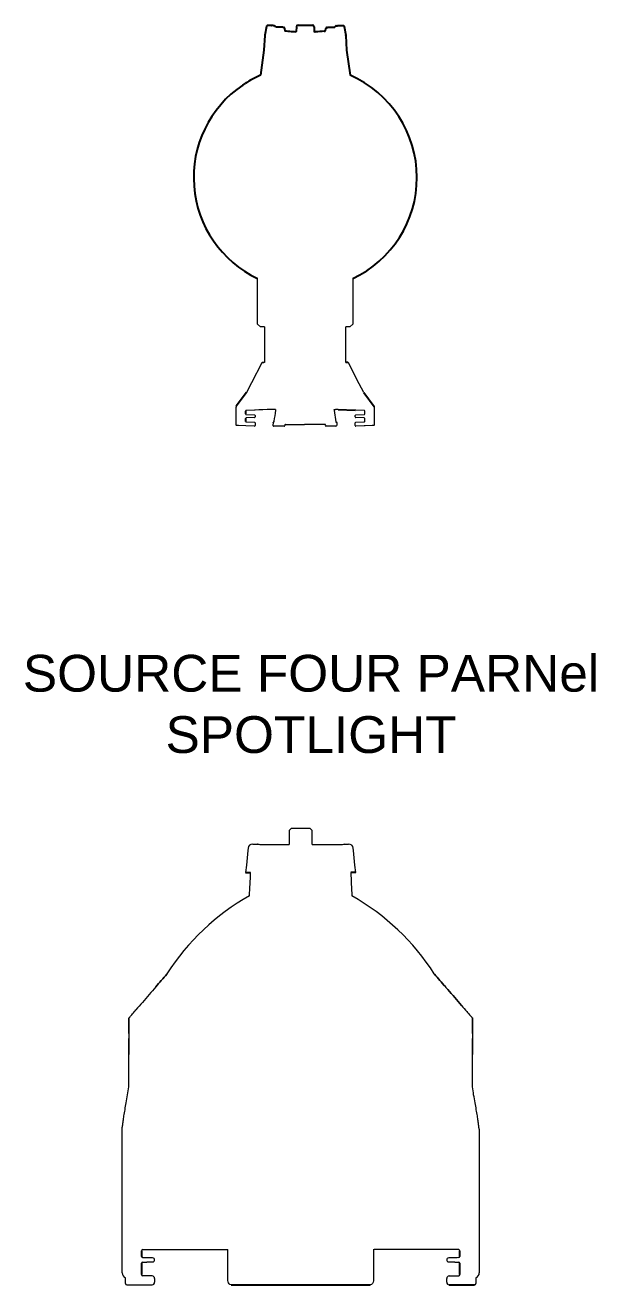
# Model space of a CAD drawing. Header units: inches. Extents: x 0 to 310, y 0 to 246.
# Drawn here: x 23.45 to 37.04, y 157.97 to 187.92 of the extents above; entities that cross this region are included whole.
import ezdxf

# ---------------------------------------------------------------- set-up
doc = ezdxf.new("R2010")
doc.units = ezdxf.units.IN
doc.header["$MEASUREMENT"] = 0
doc.linetypes.add('SLD-Solid', pattern=[0])
doc.layers.add('TEXT', color=1, linetype='Continuous')
doc.styles.add('ARIAL', font='arial.ttf')

msp = doc.modelspace()

# ---------------------------------------------------------------- linework, layer by layer
for p, q in [((29.198, 187.895), (29.156, 187.687)), ((29.321, 187.919), (29.23, 187.919)), ((29.321, 187.918), (29.321, 187.918)), ((29.389, 187.904), (29.394, 187.904)), ((29.603, 187.87), (29.607, 187.87)), ((29.638, 187.786), (29.633, 187.843)), ((29.91, 187.884), (29.906, 187.773)), ((29.95, 187.923), (29.953, 187.923)), ((29.953, 187.923), (30.008, 187.923)), ((30.008, 187.923), (30.066, 187.923)), ((30.066, 187.923), (30.176, 187.923)), ((30.176, 187.923), (30.234, 187.923)), ((30.234, 187.923), (30.289, 187.923)), ((30.292, 187.923), (30.289, 187.923)), ((30.332, 187.884), (30.336, 187.773)), ((30.604, 187.786), (30.609, 187.843)), ((30.639, 187.87), (30.635, 187.87)), ((30.853, 187.904), (30.848, 187.904)), ((30.921, 187.919), (31.013, 187.919)), ((30.921, 187.918), (30.921, 187.918)), ((31.044, 187.895), (31.086, 187.687)), ((29.155, 187.678), (29.137, 187.328)), ((29.901, 187.759), (29.901, 187.773)), ((29.901, 187.773), (29.906, 187.773)), ((30.341, 187.773), (30.336, 187.773)), ((30.341, 187.759), (30.341, 187.773)), ((31.087, 187.678), (31.105, 187.328)), ((29.137, 187.328), (29.054, 186.732)), ((31.105, 187.328), (31.189, 186.732)), ((28.632, 186.499), (28.686, 186.535)), ((31.134, 179.902), (31.083, 179.904)), ((28.722, 179.185), (28.479, 178.862)), ((31.515, 179.185), (31.763, 178.856)), ((28.701, 178.747), (28.701, 178.678)), ((28.701, 178.57), (28.701, 178.501)), ((30.905, 178.784), (31.306, 178.77)), ((29.359, 178.478), (29.357, 178.472)), ((30.603, 178.4), (30.62, 178.389)), ((30.866, 178.475), (30.861, 178.474)), ((28.7, 167.769), (28.82, 167.769)), ((31.322, 167.769), (31.201, 167.769)), ((26.221, 158.772), (26.221, 158.642)), ((33.801, 158.642), (33.801, 158.772)), ((26.221, 158.477), (26.221, 158.211)), ((33.801, 158.211), (33.801, 158.477)), ((28.36, 157.967), (31.661, 157.967)), ((33.546, 157.966), (34.148, 157.966))]:
    msp.add_line(p, q)
at = {"linetype": 'Continuous', "lineweight": 15}
for p, q in [((28.987, 180.816), (28.987, 181.898)), ((31.25, 181.895), (31.25, 180.816)), ((28.987, 180.816), (29.056, 180.748)), ((29.154, 180.748), (29.056, 180.748)), ((29.154, 180.748), (29.154, 179.904)), ((31.083, 179.904), (31.083, 180.748)), ((31.181, 180.748), (31.083, 180.748)), ((31.181, 180.748), (31.25, 180.816)), ((29.154, 179.904), (29.102, 179.902)), ((31.766, 178.419), (31.766, 178.847)), ((28.471, 178.839), (28.471, 178.419)), ((28.916, 178.769), (28.716, 178.762)), ((28.716, 178.663), (28.913, 178.656)), ((28.913, 178.592), (28.716, 178.585)), ((28.927, 178.641), (28.927, 178.607)), ((30.813, 178.76), (30.809, 178.787)), ((30.809, 178.787), (30.838, 178.786)), ((30.854, 178.492), (30.813, 178.76)), ((30.894, 178.784), (30.838, 178.786)), ((31.309, 178.607), (31.309, 178.641)), ((31.522, 178.762), (31.321, 178.769)), ((31.324, 178.656), (31.521, 178.663)), ((31.521, 178.585), (31.324, 178.592)), ((28.489, 178.404), (28.485, 178.404)), ((28.523, 178.403), (28.489, 178.404)), ((28.704, 178.397), (28.534, 178.402)), ((28.912, 178.389), (28.704, 178.397)), ((28.716, 178.486), (28.913, 178.479)), ((28.927, 178.464), (28.927, 178.404)), ((29.357, 178.472), (29.352, 178.405)), ((29.619, 178.389), (29.369, 178.389)), ((29.634, 178.412), (29.634, 178.404)), ((30.603, 178.427), (30.103, 178.427)), ((30.603, 178.4), (30.603, 178.427)), ((30.844, 178.389), (30.62, 178.389)), ((30.883, 178.431), (30.881, 178.461)), ((30.884, 178.431), (30.884, 178.431)), ((31.309, 178.404), (31.309, 178.464)), ((31.324, 178.479), (31.514, 178.486)), ((31.522, 178.396), (31.325, 178.389)), ((31.711, 178.403), (31.544, 178.397)), ((31.752, 178.404), (31.711, 178.403)), ((31.765, 178.419), (31.766, 178.419))]:
    msp.add_line(p, q, dxfattribs=at)
at = {"linetype": 'SLD-Solid', "lineweight": 15}
for p, q in [((29.738, 168.772), (29.738, 168.44)), ((30.233, 168.822), (29.789, 168.822)), ((30.283, 168.44), (30.283, 168.772)), ((28.869, 168.449), (28.977, 168.449)), ((29.1, 168.44), (29.736, 168.44)), ((29.1, 168.44), (29.736, 168.44)), ((29.1, 168.44), (29.1, 168.44)), ((30.286, 168.44), (30.922, 168.44)), ((30.286, 168.44), (30.922, 168.44)), ((30.922, 168.44), (30.922, 168.44)), ((31.045, 168.449), (31.152, 168.449)), ((25.761, 158.249), (25.761, 160.18)), ((34.261, 160.182), (34.261, 160.18)), ((34.261, 160.18), (34.261, 158.249)), ((26.251, 158.802), (28.276, 158.802)), ((31.773, 158.802), (31.763, 158.802)), ((32.093, 158.802), (31.773, 158.802)), ((26.317, 158.18), (26.25, 158.181)), ((33.705, 158.18), (33.771, 158.181)), ((25.842, 158.006), (25.842, 158.008)), ((25.842, 158.008), (25.842, 158.008)), ((25.843, 157.994), (25.842, 158.006)), ((25.843, 157.994), (25.843, 157.996)), ((26.183, 157.966), (26.233, 157.966)), ((26.233, 157.966), (26.316, 157.966)), ((26.316, 157.966), (26.476, 157.966)), ((26.536, 158.117), (26.536, 158.026)), ((33.486, 158.026), (33.486, 158.117)), ((34.18, 158.132), (34.18, 158.006))]:
    msp.add_line(p, q, dxfattribs=at)
at = {"linetype": 'Continuous', "lineweight": 15, "flags": 128}
for points in [[(29.09, 179.894), (28.844, 179.421), (28.722, 179.185)], [(29.103, 179.902), (29.124, 179.903), (29.132, 179.903)], [(31.515, 179.185), (31.406, 179.395), (31.147, 179.894)], [(28.479, 178.862), (28.479, 178.862), (28.479, 178.862)], [(28.471, 178.839), (28.471, 178.839), (28.472, 178.839)], [(29.415, 178.787), (29.217, 178.78), (29.111, 178.776), (29.015, 178.773), (28.93, 178.77)], [(28.485, 178.405), (28.485, 178.404), (28.485, 178.404)]]:
    msp.add_lwpolyline(points, dxfattribs=at)
at = {"linetype": 'SLD-Solid', "lineweight": 15, "flags": 128}
for points in [[(28.755, 168.294), (28.737, 168.123), (28.719, 167.948), (28.7, 167.769)], [(28.759, 168.335), (28.759, 168.331), (28.758, 168.323), (28.757, 168.31), (28.755, 168.294)], [(28.761, 168.351), (28.761, 168.349), (28.759, 168.335)], [(31.262, 168.335), (31.261, 168.349), (31.261, 168.351)], [(31.267, 168.294), (31.265, 168.31), (31.264, 168.323), (31.263, 168.331), (31.262, 168.335)], [(31.322, 167.769), (31.303, 167.948), (31.285, 168.123), (31.267, 168.294)], [(25.761, 160.186), (25.761, 160.312), (25.76, 160.573), (25.76, 160.83), (25.76, 161.086), (25.76, 161.343), (25.761, 161.603), (25.761, 161.662)], [(34.261, 161.666), (34.261, 161.459), (34.261, 161.132), (34.261, 160.806), (34.261, 160.477), (34.261, 160.186)], [(28.279, 158.065), (28.278, 158.219), (28.276, 158.802)], [(31.746, 158.802), (31.744, 158.248), (31.742, 158.065)], [(26.477, 158.177), (26.475, 158.177), (26.459, 158.177), (26.427, 158.178), (26.38, 158.178), (26.317, 158.18)], [(33.545, 158.177), (33.547, 158.177), (33.563, 158.177), (33.594, 158.178), (33.642, 158.178), (33.705, 158.18)], [(28.36, 157.967), (28.355, 157.966), (28.329, 157.974), (28.308, 157.988), (28.292, 158.01), (28.282, 158.038), (28.28, 158.065)], [(31.742, 158.065), (31.742, 158.059), (31.736, 158.026), (31.719, 157.994), (31.697, 157.976), (31.671, 157.967), (31.661, 157.967)], [(34.179, 158.006), (34.179, 157.997), (34.178, 157.994)]]:
    msp.add_lwpolyline(points, dxfattribs=at)
for centre, radius, start, end in [((29.603, 187.84), 0.03, 5.0012, 82.4067), ((29.95, 187.883), 0.04, 90, 178), ((30.292, 187.883), 0.04, 2, 90), ((30.639, 187.84), 0.03, 97.5933, 174.9988), ((29.215, 187.675), 0.06, 168.5935, 177), ((31.027, 187.675), 0.06, 3, 11.4065), ((30.121, 184.3), 2.656, 113.6955, 122.6924), ((30.121, 184.3), 2.656, 0, 66.3045), ((30.121, 184.3), 2.656, 124.1035, 244.7197), ((30.121, 184.3), 2.656, 295.1558, 0)]:
    msp.add_arc(centre, radius, start, end)
at = {"linetype": 'Continuous', "lineweight": 15}
for centre, radius, start, end in [((29.103, 179.887), 0.015, 89.9191, 152.3197), ((29.103, 179.887), 0.015, 92.0037, 152.5602), ((31.134, 179.887), 0.015, 27.6529, 90.0809), ((31.751, 178.847), 0.015, 0, 36.6731), ((28.716, 178.678), 0.015, 180, 268), ((28.716, 178.57), 0.015, 92, 180), ((28.912, 178.641), 0.015, 0, 88), ((28.912, 178.607), 0.015, 272, 0), ((31.324, 178.641), 0.015, 92, 180), ((31.324, 178.607), 0.015, 180, 268), ((31.521, 178.747), 0.015, 360, 88), ((31.521, 178.678), 0.015, 272, 0), ((31.521, 178.57), 0.015, 0, 88), ((28.486, 178.419), 0.015, 180, 268), ((28.716, 178.501), 0.015, 261.6109, 268), ((28.912, 178.404), 0.015, 268, 0), ((28.912, 178.464), 0.015, 0, 88), ((29.366, 178.404), 0.015, 175.3921, 269.9992), ((30.844, 178.428), 0.0394, 270, 4.3125), ((30.866, 178.46), 0.015, 4.6355, 91.0086), ((31.324, 178.464), 0.015, 92, 180), ((31.324, 178.404), 0.015, 180, 272), ((31.521, 178.501), 0.015, 272, 0), ((31.751, 178.419), 0.015, 272, 0)]:
    msp.add_arc(centre, radius, start, end, dxfattribs=at)
at = {"linetype": 'SLD-Solid', "lineweight": 15}
for centre, radius, start, end in [((28.869, 168.34), 0.109, 90.5467, 174), ((28.977, 168.439), 0.01, 30.3391, 90), ((29.076, 169.516), 1.076, 265.1817, 271.2789), ((30.941, 169.876), 1.436, 269.2437, 273.7992), ((31.045, 168.439), 0.01, 90, 152.9485), ((31.152, 168.34), 0.109, 6, 89.6033), ((-42.507, 171.46), 71.423, 356.59282, 357.03766), ((102.534, 171.461), 71.428, 182.96234, 183.40824), ((31.535, 162.349), 5.588, 119.4275, 147.3556), ((28.489, 162.35), 5.584, 32.6363, 60.5821), ((25.952, 164.305), 0.03, 169.9539, 180.0003), ((25.952, 164.305), 0.03, 169.9539, 180.0003), ((25.963, 164.292), 0.0438, 140.2028, 152.0313), ((34.058, 164.292), 0.0438, 27.9687, 39.7972), ((34.069, 164.305), 0.03, 359.9997, 10.0461), ((34.069, 164.305), 0.03, 359.9997, 10.0461), ((26.251, 158.772), 0.03, 90.0003, 179.9998), ((33.771, 158.772), 0.03, 0.0011, 89.9989), ((26.251, 158.642), 0.03, 180.0292, 267.6975), ((26.251, 158.642), 0.03, 180.0001, 269), ((26.251, 158.477), 0.03, 91.1538, 179.9969), ((26.487, 158.559), 0.0483, 270.9983, 89.0017), ((33.534, 158.559), 0.0483, 90.998, 269.002), ((33.771, 158.477), 0.03, 0.0042, 88.8457), ((33.771, 158.642), 0.03, 272.3027, 359.9701), ((25.88, 158.245), 0.118, 178.0555, 251.45), ((26.251, 158.211), 0.03, 180, 269), ((26.476, 158.117), 0.06, 358.9241, 89), ((33.546, 158.117), 0.06, 91, 178.9409), ((33.771, 158.211), 0.03, 271, 0), ((34.14, 158.245), 0.12, 289.3873, 1.5708), ((25.872, 158.008), 0.03, 179.9987, 184.7488), ((25.873, 157.996), 0.0298, 179.703, 269.7012), ((25.873, 157.996), 0.03, 184.7785, 270), ((26.476, 158.026), 0.06, 270, 0), ((33.546, 158.026), 0.06, 180, 270), ((34.148, 157.996), 0.03, 270, 355.2215)]:
    msp.add_arc(centre, radius, start, end, dxfattribs=at)
for points, knots in [([(29.23, 187.919), (29.229, 187.919), (29.226, 187.919), (29.221, 187.918), (29.214, 187.916), (29.206, 187.91), (29.2, 187.903), (29.199, 187.897), (29.199, 187.895)], [0, 0, 0, 0, 0.044571, 0.18274, 0.35956, 0.599706, 0.844502, 1, 1, 1, 1]), ([(29.389, 187.904), (29.373, 187.907), (29.342, 187.913), (29.317, 187.918), (29.32, 187.918), (29.321, 187.917)], [0, 0, 0, 0, 0.359697, 0.728536, 1, 1, 1, 1]), ([(29.415, 187.876), (29.415, 187.877), (29.416, 187.883), (29.412, 187.892), (29.405, 187.899), (29.398, 187.903), (29.394, 187.904), (29.394, 187.904)], [0, 0, 0, 0, 0.131027, 0.430397, 0.693636, 0.942867, 1, 1, 1, 1]), ([(29.553, 187.877), (29.537, 187.876), (29.507, 187.874), (29.458, 187.875), (29.43, 187.877), (29.416, 187.878)], [0, 0, 0, 0, 0.341702, 0.683356, 1, 1, 1, 1]), ([(29.603, 187.87), (29.596, 187.871), (29.578, 187.873), (29.562, 187.875), (29.553, 187.877)], [0, 0, 0, 0, 0.427541, 1, 1, 1, 1]), ([(30.639, 187.87), (30.647, 187.871), (30.664, 187.873), (30.68, 187.875), (30.689, 187.877)], [0, 0, 0, 0, 0.427541, 1, 1, 1, 1]), ([(30.689, 187.877), (30.705, 187.876), (30.735, 187.874), (30.784, 187.875), (30.812, 187.877), (30.826, 187.878)], [0, 0, 0, 0, 0.341702, 0.683356, 1, 1, 1, 1]), ([(30.827, 187.876), (30.827, 187.877), (30.827, 187.883), (30.83, 187.892), (30.837, 187.899), (30.844, 187.903), (30.848, 187.904), (30.848, 187.904)], [0, 0, 0, 0, 0.131027, 0.430397, 0.693636, 0.942867, 1, 1, 1, 1]), ([(30.853, 187.904), (30.869, 187.907), (30.9, 187.913), (30.926, 187.918), (30.922, 187.918), (30.921, 187.917)], [0, 0, 0, 0, 0.359697, 0.728536, 1, 1, 1, 1]), ([(31.012, 187.919), (31.013, 187.919), (31.016, 187.919), (31.021, 187.918), (31.029, 187.916), (31.036, 187.91), (31.042, 187.903), (31.043, 187.897), (31.043, 187.895)], [0, 0, 0, 0, 0.044571, 0.18274, 0.35956, 0.599706, 0.844502, 1, 1, 1, 1]), ([(29.67, 187.78), (29.668, 187.78), (29.659, 187.781), (29.647, 187.784), (29.64, 187.786), (29.638, 187.786)], [0, 0, 0, 0, 0.064055, 0.4718333, 0.7117736, 0.7117736, 0.7117736, 0.7117736]), ([(29.901, 187.759), (29.878, 187.761), (29.799, 187.766), (29.723, 187.774), (29.67, 187.78)], [0.7377926, 0.7377926, 0.7377926, 0.7377926, 0.8144178, 1, 1, 1, 1]), ([(30.572, 187.78), (30.505, 187.773), (30.429, 187.765), (30.35, 187.76), (30.341, 187.759)], [0, 0, 0, 0, 0.2329536, 0.2620394, 0.2620394, 0.2620394, 0.2620394]), ([(30.572, 187.78), (30.574, 187.78), (30.583, 187.781), (30.595, 187.784), (30.602, 187.786), (30.604, 187.786)], [0, 0, 0, 0, 0.064055, 0.4718333, 0.7116555, 0.7116555, 0.7116555, 0.7116555])]:
    msp.add_open_spline(points, degree=3, knots=knots)
at = {"linetype": 'Continuous', "lineweight": 15}
for points, knots in [([(28.479, 178.862), (28.478, 178.86), (28.473, 178.855), (28.471, 178.846), (28.471, 178.84), (28.471, 178.839)], [0, 0, 0, 0, 0.260802, 0.851148, 1, 1, 1, 1]), ([(28.479, 178.862), (28.477, 178.858), (28.473, 178.851), (28.472, 178.843), (28.472, 178.839)], [0, 0, 0, 0, 0.496339, 1, 1, 1, 1]), ([(28.716, 178.762), (28.714, 178.762), (28.711, 178.762), (28.707, 178.76), (28.704, 178.757), (28.702, 178.754), (28.701, 178.751), (28.701, 178.749), (28.701, 178.748), (28.701, 178.747)], [0, 0, 0, 0, 0.226238, 0.442252, 0.634602, 0.786217, 0.817597, 0.968043, 1, 1, 1, 1]), ([(28.93, 178.77), (28.928, 178.77), (28.925, 178.77), (28.919, 178.77), (28.916, 178.769)], [0, 0, 0, 0, 0.51442, 1, 1, 1, 1]), ([(29.415, 178.775), (29.414, 178.771), (29.401, 178.681), (29.387, 178.59), (29.373, 178.503)], [0, 0, 0, 0, 0.037736, 1, 1, 1, 1]), ([(29.415, 178.787), (29.415, 178.786), (29.415, 178.784), (29.415, 178.78), (29.415, 178.776), (29.415, 178.775)], [0, 0, 0, 0, 0.251007, 0.635173, 1, 1, 1, 1]), ([(30.905, 178.784), (30.903, 178.784), (30.898, 178.784), (30.895, 178.784), (30.894, 178.784)], [0, 0, 0, 0, 0.50045, 1, 1, 1, 1]), ([(31.321, 178.769), (31.318, 178.77), (31.312, 178.77), (31.308, 178.77), (31.306, 178.77)], [0, 0, 0, 0, 0.5085076, 1, 1, 1, 1]), ([(31.536, 178.678), (31.536, 178.688), (31.536, 178.712), (31.536, 178.735), (31.536, 178.747)], [0.2007786, 0.2007786, 0.2007786, 0.2007786, 0.5625781, 1, 1, 1, 1]), ([(31.536, 178.501), (31.536, 178.518), (31.536, 178.541), (31.536, 178.564), (31.536, 178.57)], [0, 0, 0, 0, 0.617758, 0.8576767, 0.8576767, 0.8576767, 0.8576767]), ([(28.534, 178.402), (28.532, 178.403), (28.526, 178.403), (28.524, 178.403), (28.523, 178.403)], [0, 0, 0, 0, 0.497283, 1, 1, 1, 1]), ([(28.701, 178.501), (28.701, 178.499), (28.702, 178.496), (28.704, 178.492), (28.707, 178.488), (28.711, 178.487), (28.713, 178.486), (28.714, 178.486)], [0, 0, 0, 0, 0.188823, 0.392787, 0.6271, 0.898654, 1, 1, 1, 1]), ([(29.366, 178.485), (29.365, 178.485), (29.364, 178.484), (29.363, 178.483), (29.362, 178.483), (29.362, 178.482), (29.361, 178.481), (29.359, 178.48), (29.359, 178.479), (29.359, 178.478)], [0, 0, 0, 0, 0.226799, 0.492978, 0.61645, 0.677302, 0.738576, 0.888389, 1, 1, 1, 1]), ([(29.373, 178.503), (29.373, 178.501), (29.373, 178.498), (29.371, 178.493), (29.369, 178.488), (29.366, 178.486), (29.366, 178.485), (29.366, 178.485)], [0, 0, 0, 0, 0.146233, 0.349609, 0.572064, 0.821124, 1, 1, 1, 1]), ([(29.369, 178.389), (29.368, 178.389), (29.366, 178.389), (29.367, 178.389), (29.367, 178.389)], [0, 0, 0, 0, 0.775054, 1, 1, 1, 1]), ([(29.619, 178.389), (29.619, 178.389), (29.621, 178.389), (29.624, 178.389), (29.629, 178.392), (29.632, 178.395), (29.634, 178.399), (29.634, 178.402), (29.634, 178.404)], [0, 0, 0, 0, 0.006164, 0.26918, 0.479481, 0.660149, 0.829848, 1, 1, 1, 1]), ([(29.649, 178.427), (29.648, 178.427), (29.645, 178.427), (29.64, 178.425), (29.637, 178.421), (29.634, 178.417), (29.634, 178.414), (29.634, 178.412)], [0, 0, 0, 0, 0.189623, 0.40677, 0.609429, 0.804568, 1, 1, 1, 1]), ([(29.649, 178.427), (29.682, 178.427), (29.753, 178.427), (29.904, 178.427), (30.024, 178.427), (30.103, 178.427)], [0, 0, 0, 0, 0.225298, 0.48573, 1, 1, 1, 1]), ([(30.861, 178.474), (30.861, 178.474), (30.861, 178.474), (30.859, 178.476), (30.857, 178.481), (30.855, 178.486), (30.854, 178.49), (30.854, 178.492)], [0, 0, 0, 0, 0.15849, 0.387999, 0.62603, 0.83694, 1, 1, 1, 1]), ([(31.514, 178.486), (31.516, 178.486), (31.52, 178.486), (31.524, 178.486), (31.525, 178.486)], [0, 0, 0, 0, 0.74395, 1, 1, 1, 1]), ([(31.544, 178.397), (31.541, 178.397), (31.536, 178.397), (31.528, 178.396), (31.524, 178.396), (31.522, 178.396)], [0, 0, 0, 0, 0.363895, 0.727733, 1, 1, 1, 1])]:
    msp.add_open_spline(points, degree=3, knots=knots, dxfattribs=at)
at = {"linetype": 'SLD-Solid', "lineweight": 15}
for points, knots in [([(29.789, 168.822), (29.789, 168.822), (29.772, 168.805), (29.755, 168.789), (29.738, 168.772)], [0, 0, 0, 0, 0.013757, 1, 1, 1, 1]), ([(26.564, 165.054), (26.457, 164.93), (26.35, 164.806), (26.243, 164.682), (26.192, 164.623), (26.142, 164.564), (26.091, 164.506)], [0, 0, 0, 0, 0.01248017, 0.01248017, 0.01248017, 0.01838969, 0.01838969, 0.01838969, 0.01838969]), ([(33.454, 165.057), (33.474, 165.034), (33.494, 165.01), (33.514, 164.987), (33.623, 164.861), (33.732, 164.734), (33.841, 164.608)], [0, 0, 0, 0, 0.00236285, 0.00236285, 0.00236285, 0.01507617, 0.01507617, 0.01507617, 0.01507617]), ([(33.841, 164.608), (33.732, 164.734), (33.623, 164.861), (33.514, 164.987), (33.494, 165.01), (33.474, 165.034), (33.454, 165.057)], [0, 0, 0, 0, 0.01271374, 0.01271374, 0.01271374, 0.01507616, 0.01507616, 0.01507616, 0.01507616]), ([(25.929, 164.32), (25.936, 164.327), (25.943, 164.335), (25.956, 164.35), (25.963, 164.358), (25.983, 164.381), (25.997, 164.397), (26.037, 164.443), (26.064, 164.474), (26.091, 164.506)], [0, 0, 0, 0, 0.125, 0.125, 0.25, 0.25, 0.5, 0.5, 1, 1, 1, 1]), ([(33.841, 164.608), (33.883, 164.559), (33.925, 164.511), (33.988, 164.439), (34.009, 164.414), (34.04, 164.378), (34.051, 164.366), (34.066, 164.349), (34.072, 164.343), (34.082, 164.331), (34.087, 164.325), (34.092, 164.319)], [0, 0, 0, 0, 0.5, 0.5, 0.75, 0.75, 0.875, 0.875, 0.9375, 0.9375, 1, 1, 1, 1]), ([(25.922, 164.305), (25.922, 164.305), (25.922, 164.295), (25.922, 164.253), (25.922, 164.222), (25.922, 164.139), (25.922, 164.088), (25.922, 163.967), (25.922, 163.898), (25.922, 163.819)], [0, 0, 0, 0, 0.25, 0.25, 0.5, 0.5, 0.75, 0.75, 1, 1, 1, 1]), ([(25.922, 163.944), (25.922, 163.972), (25.922, 164.033), (25.922, 164.112), (25.922, 164.182), (25.922, 164.237), (25.922, 164.276), (25.922, 164.301), (25.922, 164.304), (25.922, 164.305)], [0, 0, 0, 0, 0.120295, 0.268344, 0.416394, 0.560299, 0.704205, 0.852102, 1, 1, 1, 1]), ([(25.924, 164.312), (25.923, 164.311), (25.923, 164.311), (25.923, 164.311), (25.923, 164.31), (25.923, 164.31)], [0, 0, 0, 0, 0.5, 0.5, 1, 1, 1, 1]), ([(34.097, 164.312), (34.098, 164.311), (34.098, 164.311), (34.099, 164.311), (34.099, 164.31), (34.099, 164.31)], [0, 0, 0, 0, 0.5, 0.5, 1, 1, 1, 1]), ([(34.099, 164.305), (34.099, 164.305), (34.099, 164.295), (34.099, 164.253), (34.099, 164.222), (34.099, 164.139), (34.099, 164.088), (34.099, 163.967), (34.099, 163.898), (34.099, 163.819)], [0, 0, 0, 0, 0.25, 0.25, 0.5, 0.5, 0.75, 0.75, 1, 1, 1, 1]), ([(34.099, 163.944), (34.099, 163.972), (34.099, 164.033), (34.099, 164.112), (34.099, 164.182), (34.099, 164.237), (34.099, 164.276), (34.099, 164.301), (34.099, 164.304), (34.099, 164.305)], [0, 0, 0, 0, 0.120295, 0.268344, 0.416394, 0.560299, 0.704205, 0.852102, 1, 1, 1, 1]), ([(25.761, 161.668), (25.762, 161.673), (25.763, 161.682), (25.77, 161.73), (25.78, 161.807), (25.795, 161.916), (25.816, 162.052), (25.845, 162.209), (25.876, 162.386), (25.912, 162.575), (25.925, 162.778), (25.922, 162.918), (25.922, 163.052), (25.922, 163.18), (25.922, 163.362), (25.922, 163.537), (25.922, 163.698), (25.922, 163.785), (25.922, 163.827)], [0, 0, 0, 0, 0.058692, 0.118695, 0.185519, 0.254206, 0.321207, 0.390143, 0.45783, 0.527371, 0.59493, 0.664892, 0.668685, 0.731589, 0.79606, 0.863705, 0.933314, 1, 1, 1, 1]), ([(25.922, 163.819), (25.922, 163.808), (25.922, 163.796), (25.922, 163.77), (25.922, 163.757), (25.922, 163.728), (25.922, 163.713), (25.922, 163.682), (25.922, 163.666), (25.922, 163.633), (25.922, 163.617), (25.922, 163.583), (25.922, 163.566), (25.922, 163.515), (25.922, 163.48), (25.922, 163.445)], [0, 0, 0, 0, 0.125, 0.125, 0.25, 0.25, 0.375, 0.375, 0.5, 0.5, 0.625, 0.625, 0.75, 0.75, 1, 1, 1, 1]), ([(34.26, 161.668), (34.26, 161.673), (34.258, 161.682), (34.251, 161.73), (34.241, 161.807), (34.227, 161.916), (34.205, 162.052), (34.177, 162.209), (34.145, 162.386), (34.11, 162.575), (34.096, 162.778), (34.099, 162.918), (34.099, 163.052), (34.099, 163.18), (34.099, 163.362), (34.099, 163.537), (34.099, 163.698), (34.099, 163.785), (34.099, 163.827)], [0, 0, 0, 0, 0.058692, 0.118695, 0.185519, 0.254206, 0.321207, 0.390143, 0.45783, 0.527371, 0.59493, 0.664892, 0.668685, 0.731589, 0.79606, 0.863705, 0.933314, 1, 1, 1, 1]), ([(34.099, 163.819), (34.099, 163.808), (34.099, 163.796), (34.099, 163.77), (34.099, 163.757), (34.099, 163.728), (34.099, 163.713), (34.099, 163.682), (34.099, 163.666), (34.099, 163.633), (34.099, 163.617), (34.099, 163.583), (34.099, 163.566), (34.099, 163.515), (34.099, 163.48), (34.099, 163.445)], [0, 0, 0, 0, 0.125, 0.125, 0.25, 0.25, 0.375, 0.375, 0.5, 0.5, 0.625, 0.625, 0.75, 0.75, 1, 1, 1, 1]), ([(33.771, 158.802), (33.681, 158.802), (33.586, 158.802), (33.419, 158.802), (33.351, 158.802), (33.212, 158.802), (33.14, 158.802), (33.029, 158.802), (32.991, 158.802), (32.915, 158.802), (32.877, 158.802), (32.76, 158.802), (32.681, 158.802), (32.438, 158.802), (32.269, 158.802), (32.093, 158.802)], [0.0570701, 0.0570701, 0.0570701, 0.0570701, 0.25, 0.25, 0.375, 0.375, 0.5, 0.5, 0.5625, 0.5625, 0.625, 0.625, 0.75, 0.75, 1, 1, 1, 1]), ([(26.353, 158.61), (26.352, 158.61), (26.351, 158.61), (26.349, 158.61), (26.346, 158.61), (26.343, 158.61), (26.34, 158.61), (26.336, 158.61), (26.332, 158.61), (26.327, 158.61), (26.322, 158.61), (26.315, 158.611), (26.305, 158.611), (26.293, 158.611), (26.28, 158.611), (26.266, 158.611), (26.255, 158.612), (26.25, 158.612)], [0, 0, 0, 0, 0.051065, 0.101782, 0.15226, 0.202611, 0.252946, 0.303378, 0.354018, 0.404976, 0.456361, 0.508278, 0.608033, 0.7063, 0.803854, 0.90149, 1, 1, 1, 1]), ([(26.25, 158.612), (26.25, 158.612), (26.25, 158.612), (26.25, 158.612), (26.25, 158.612), (26.25, 158.612), (26.25, 158.612), (26.25, 158.612), (26.25, 158.612), (26.25, 158.612)], [-0.00000006, -0.00000006, -0.00000006, -0.00000006, 0, 0, 0, 0.00008830403, 0.00008830403, 0.00008830403, 0.00008836403, 0.00008836403, 0.00008836403, 0.00008836403]), ([(26.25, 158.507), (26.252, 158.507), (26.258, 158.507), (26.265, 158.507), (26.273, 158.507), (26.28, 158.507), (26.287, 158.507), (26.293, 158.507), (26.3, 158.508), (26.306, 158.508), (26.312, 158.508), (26.319, 158.508), (26.328, 158.508), (26.336, 158.508), (26.344, 158.508), (26.349, 158.508), (26.352, 158.509), (26.353, 158.509)], [0, 0, 0, 0, 0.050185, 0.100023, 0.149614, 0.199062, 0.248473, 0.29795, 0.347598, 0.397519, 0.447817, 0.498589, 0.600283, 0.700421, 0.799846, 0.89942, 1, 1, 1, 1]), ([(26.488, 158.608), (26.488, 158.608), (26.488, 158.608), (26.487, 158.608), (26.486, 158.608), (26.485, 158.608), (26.483, 158.608), (26.481, 158.608), (26.478, 158.608), (26.475, 158.608), (26.472, 158.608), (26.468, 158.608), (26.464, 158.608), (26.459, 158.608), (26.45, 158.608), (26.436, 158.608), (26.413, 158.609), (26.386, 158.609), (26.364, 158.61), (26.353, 158.61)], [0, 0, 0, 0, 0.038484, 0.076959, 0.115425, 0.153885, 0.19234, 0.230793, 0.269246, 0.307701, 0.346159, 0.384623, 0.423094, 0.461574, 0.500066, 0.625046, 0.750054, 0.868724, 1, 1, 1, 1]), ([(26.353, 158.509), (26.357, 158.509), (26.365, 158.509), (26.376, 158.509), (26.386, 158.509), (26.395, 158.509), (26.404, 158.509), (26.418, 158.51), (26.436, 158.51), (26.452, 158.51), (26.463, 158.51), (26.471, 158.511), (26.477, 158.511), (26.482, 158.511), (26.486, 158.511), (26.488, 158.511), (26.488, 158.511), (26.488, 158.511)], [0, 0, 0, 0, 0.045157, 0.088912, 0.131266, 0.172222, 0.211781, 0.249947, 0.374926, 0.499933, 0.571396, 0.64283, 0.714247, 0.78566, 0.857081, 0.928524, 1, 1, 1, 1]), ([(33.669, 158.61), (33.658, 158.61), (33.647, 158.61), (33.627, 158.609), (33.618, 158.609), (33.593, 158.609), (33.579, 158.608), (33.545, 158.608), (33.533, 158.608), (33.533, 158.608)], [0, 0, 0, 0, 0.125, 0.125, 0.25, 0.25, 0.5, 0.5, 1, 1, 1, 1]), ([(33.533, 158.511), (33.533, 158.511), (33.545, 158.511), (33.579, 158.51), (33.593, 158.51), (33.618, 158.509), (33.627, 158.509), (33.647, 158.509), (33.658, 158.509), (33.668, 158.509)], [0, 0, 0, 0, 0.5, 0.5, 0.75, 0.75, 0.875, 0.875, 1, 1, 1, 1]), ([(33.772, 158.612), (33.772, 158.612), (33.772, 158.612), (33.772, 158.612), (33.772, 158.612), (33.772, 158.612), (33.771, 158.612), (33.771, 158.612), (33.771, 158.612), (33.771, 158.612)], [-0.00000006, -0.00000006, -0.00000006, -0.00000006, 0, 0, 0, 0.00008830403, 0.00008830403, 0.00008830403, 0.00008836403, 0.00008836403, 0.00008836403, 0.00008836403]), ([(25.943, 157.966), (25.981, 157.966), (26.02, 157.966), (26.058, 157.966), (26.1, 157.966), (26.141, 157.966), (26.183, 157.966)], [0, 0, 0, 0, 0.003565496, 0.003565496, 0.003565496, 0.007398941, 0.007398941, 0.007398941, 0.007398941]), ([(26.22, 157.966), (26.231, 157.966), (26.255, 157.966), (26.281, 157.966), (26.297, 157.966), (26.297, 157.966), (26.296, 157.966)], [0, 0, 0, 0, 0.208737, 0.512101, 0.815465, 1, 1, 1, 1])]:
    msp.add_open_spline(points, degree=3, knots=knots, dxfattribs=at)
for points, degree in [([(30.283, 168.772), (30.233, 168.822)], 1), ([(31.322, 167.769), (31.322, 167.769)], 1), ([(26.825, 165.356), (26.827, 165.358), (26.828, 165.361), (26.83, 165.363)], 3), ([(26.829, 165.362), (26.828, 165.36), (26.826, 165.358), (26.825, 165.356)], 3), ([(33.197, 165.355), (33.195, 165.357), (33.193, 165.359), (33.192, 165.362)], 3), ([(33.192, 165.361), (33.194, 165.359), (33.195, 165.357), (33.197, 165.355)], 3), ([(26.825, 165.356), (26.738, 165.255), (26.651, 165.155), (26.564, 165.054)], 3), ([(26.564, 165.054), (26.651, 165.155), (26.738, 165.255), (26.825, 165.356)], 3), ([(33.197, 165.355), (33.282, 165.256), (33.368, 165.156), (33.454, 165.057)], 3), ([(33.454, 165.057), (33.368, 165.156), (33.282, 165.256), (33.197, 165.355)], 3), ([(31.738, 158.802), (31.746, 158.802), (31.754, 158.802), (31.763, 158.802)], 3), ([(33.668, 158.509), (33.68, 158.508), (33.719, 158.508), (33.772, 158.507)], 3), ([(33.771, 158.612), (33.719, 158.611), (33.68, 158.61), (33.669, 158.61)], 3), ([(25.842, 158.008), (25.842, 158.05), (25.842, 158.091), (25.842, 158.132)], 3), ([(25.843, 157.996), (25.843, 158), (25.843, 158.004), (25.842, 158.008)], 3), ([(25.873, 157.966), (25.893, 157.966), (25.916, 157.966), (25.943, 157.966)], 3)]:
    msp.add_open_spline(points, degree=degree, dxfattribs=at)

# ---------------------------------------------------------------- texts
at = {"layer": 'TEXT', "insert": (30.258, 172.948), "char_height": 0.875, "width": 22.89072, "attachment_point": 2, "style": 'ARIAL'}
msp.add_mtext('SOURCE FOUR PARNel\\PSPOTLIGHT', dxfattribs=at)

doc.saveas('drawing.dxf')
